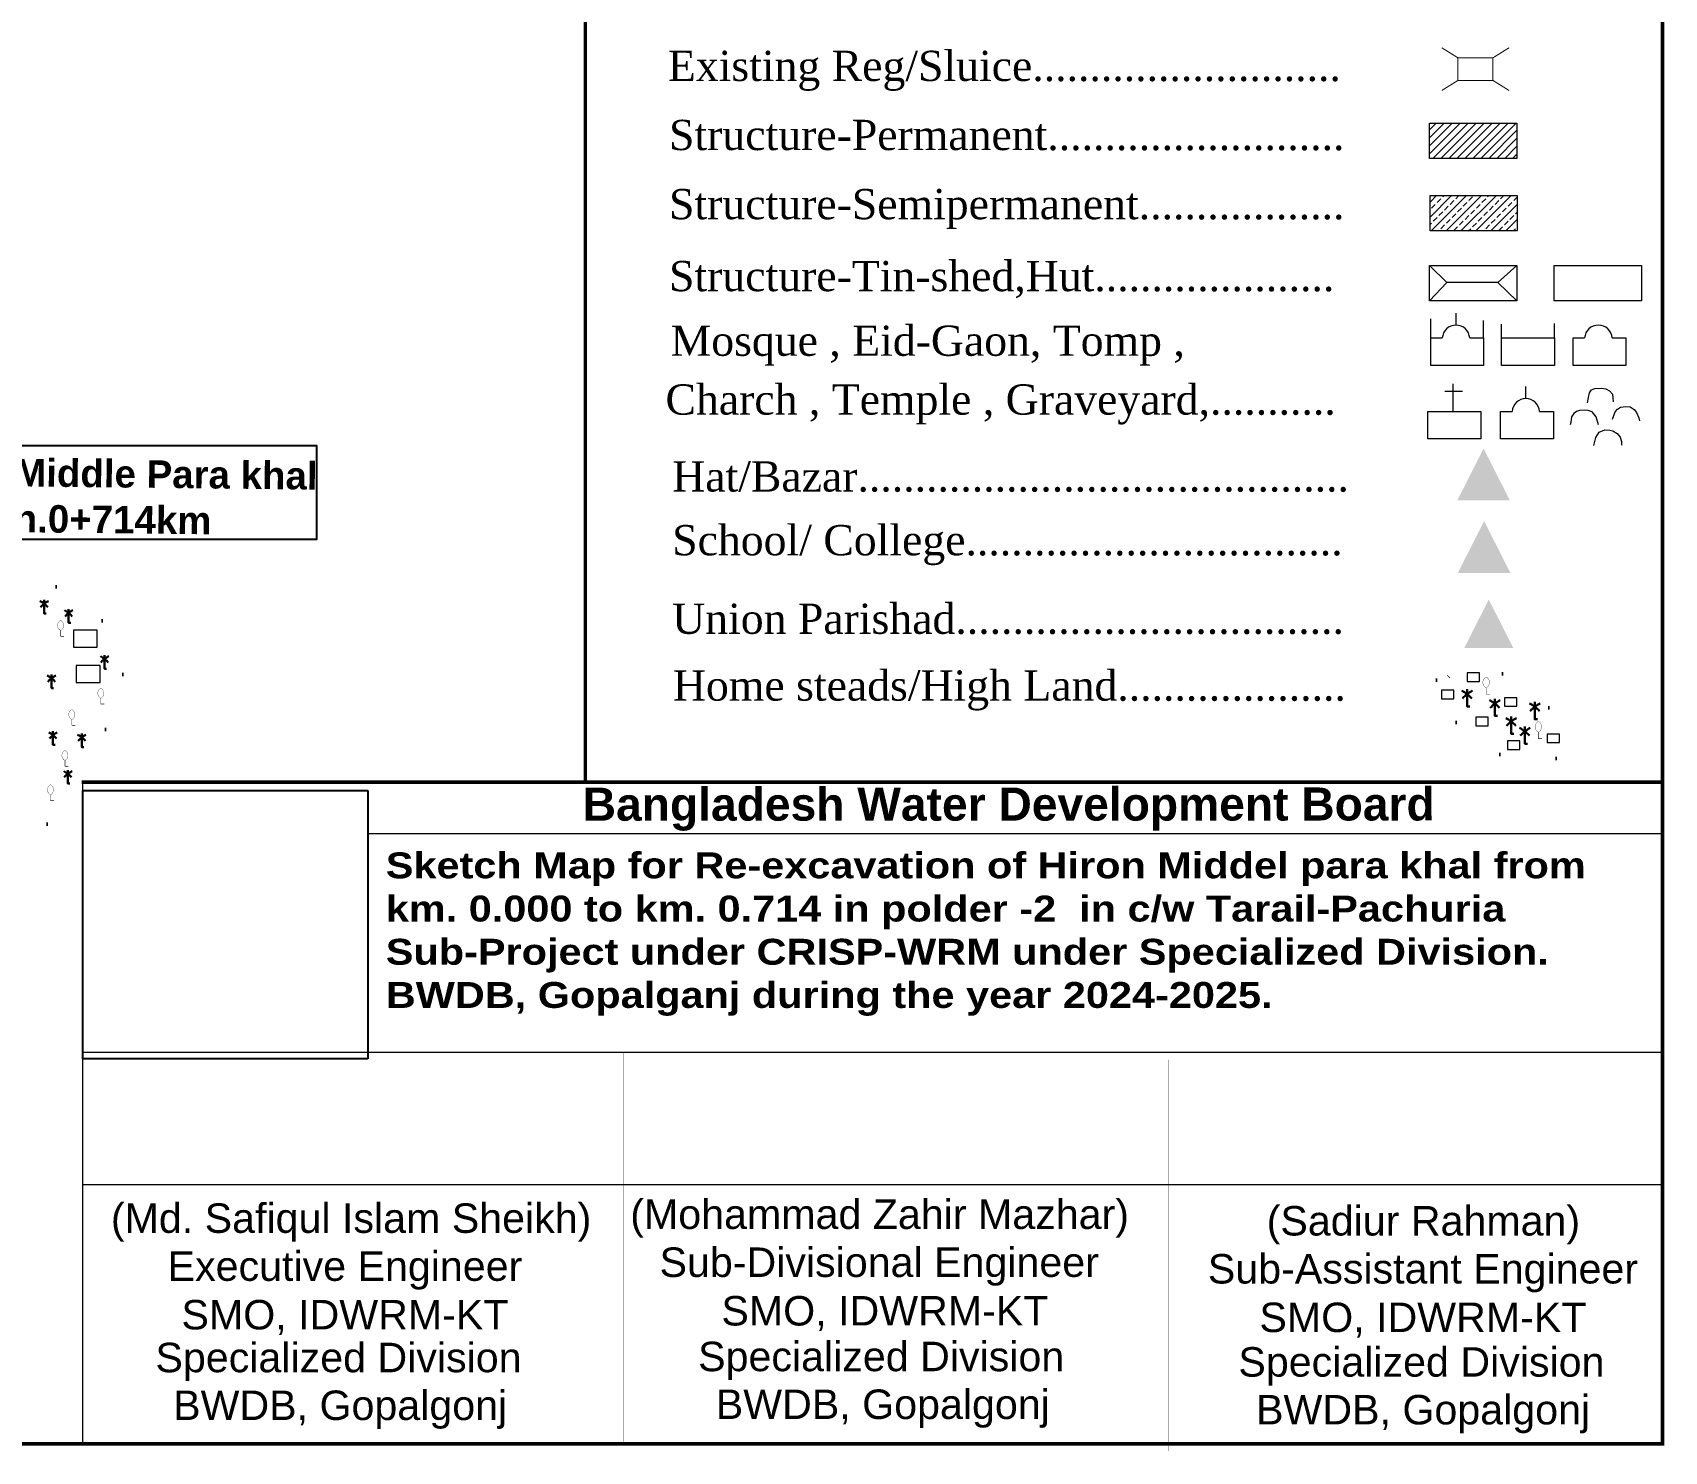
# Model space of a CAD drawing. Header units: millimetres. Extents: x 103 to 31322, y -126863 to -48.
# Drawn here: x 30756 to 31322, y -126863 to -126371 of the extents above; entities that cross this region are included whole.
import ezdxf
from ezdxf.enums import TextEntityAlignment as Align

# ---------------------------------------------------------------- set-up
doc = ezdxf.new("R2010")
doc.units = ezdxf.units.MM
doc.header["$MEASUREMENT"] = 0
for name, pattern in [('ACAD_ISO02W100', [15, 12, -3]), ('DOT2', [0.125, 0, -0.125]), ('PHANTOM2', [1.25, 0.625, -0.125, 0.125, -0.125, 0.125, -0.125])]:
    doc.linetypes.add(name, pattern=pattern)
for name, color, linetype, lineweight in [('Bazar', 97, 'Continuous', 15), ('Church', 170, 'Continuous', 9), ('Eid-Gah', 170, 'Continuous', 9), ('Existing Str', 7, 'PHANTOM2', 35), ('existing-profile', 5, 'ACAD_ISO02W100', 25), ('FRAM', 7, 'Continuous', 50), ('Graveyard', 40, 'Continuous', 9), ('HOUSE', 144, 'Continuous', 18), ('Mosque', 170, 'Continuous', 9), ('OUTLINE', 7, 'Continuous', 15), ('PL', 7, 'Continuous', 15), ('Temple', 170, 'Continuous', 9), ('Tomb', 170, 'Continuous', 9), ('Union', 7, 'Continuous', 15)]:
    doc.layers.add(name, color=color, linetype=linetype, lineweight=lineweight)
for name, color, linetype in [('boundary', 7, 'Continuous'), ('Home Stead', 151, 'Continuous'), ('Khal', 4, 'Continuous'), ('TEXT', 5, 'Continuous'), ('Trees', 77, 'Continuous')]:
    doc.layers.add(name, color=color, linetype=linetype)
doc.styles.add('333', font='')
doc.styles.add('AR', font='arial.ttf', dxfattribs={"height": 450})
doc.styles.add('b', font='times.ttf')
doc.styles.add('sum', font='arialbd.ttf')
doc.styles.get('333').set_extended_font_data('Arial Black')
picture_1 = doc.add_image_def('image1.png', size_in_pixel=(204, 192))

# ---------------------------------------------------------------- blocks, each defined once
blk = doc.blocks.new('A$C7FEE66E4')
at = {"layer": 'Trees', "linetype": 'Continuous', "const_width": 0.000142}
blk.add_lwpolyline([(0, 0.00001, 0.606435), (0, 0.00493, 0.606435)], format="xyb", close=True, dxfattribs=at)
at = {"layer": 'Trees', "linetype": 'Continuous', "const_width": 0.000252}
for points in [[(0, 0.00001), (0, -0.00287)], [(0, -0.00287), (0.00172, -0.00287)]]:
    blk.add_lwpolyline(points, dxfattribs=at)
blk = doc.blocks.new('A$C01DB3217')
at = {"layer": 'Trees', "color": 1, "lineweight": 30}
blk.add_lwpolyline([(0, 0.0028), (0, -0.00714), (0.00154, -0.00714)], dxfattribs=at)
for centre, start, end in [((-0.01201, -0.01535), 41.24911, 62.67823), ((0.01201, -0.01535), 117.32177, 138.75089)]:
    blk.add_arc(centre, 0.01949, start, end, dxfattribs=at)

msp = doc.modelspace()

# ---------------------------------------------------------------- hatches: boundary and pattern name
at = {"layer": 'Bazar'}
for color, points in [(256, [(31259.7, -126515.21), (31250.58, -126533.2), (31268.81, -126533.2)]), (5, [(31259.88, -126540.4), (31250.76, -126558.39), (31268.99, -126558.39)])]:
    msp.add_hatch(color=color, dxfattribs=at).paths.add_polyline_path(points)
at = {"layer": 'HOUSE'}
h = msp.add_hatch(dxfattribs=at)
h.set_pattern_fill('ANSI31', color=256, scale=15.670663, style=0)
h.set_pattern_definition([(45, (-1782514.6839, -6430174.248), (-1.38510399705, 1.38510399705), [])])
h.paths.add_polyline_path([(31271.26, -126414.5), (31271.26, -126402.22), (31240.97, -126402.22), (31240.97, -126414.5)])
h = msp.add_hatch(dxfattribs=at)
h.set_pattern_fill('ANSI33', color=256, scale=14.691246)
h.set_pattern_definition([(45, (-1804890.792, -6562268.551), (-2.5970699945, 2.5970699945), []), (45, (-1804888.195, -6562268.551), (-2.5970699945, 2.5970699945), [1.8364058043, -0.9182029022])])
h.paths.add_polyline_path([(31271.4, -126427.38), (31241.11, -126427.38), (31241.11, -126439.66), (31271.4, -126439.66)])
at = {"layer": 'Union'}
msp.add_hatch(color=0, dxfattribs=at).paths.add_polyline_path([(31261.49, -126567.66), (31252.98, -126584.46), (31270, -126584.46)])

# ---------------------------------------------------------------- linework, layer by layer
at = {"layer": 'boundary', "color": 0}
for points, const_width in [([(29956.78, -125887.87), (31321.83, -125887.87), (31321.83, -126860.9), (29956.78, -126860.9), (29956.78, -125887.87)], 1.25), ([(30947.84, -126631.09), (30947.84, -125887.87)], 1.21)]:
    msp.add_lwpolyline(points, dxfattribs=dict(at, const_width=const_width))
at = {"layer": 'Church', "linetype": 'Continuous'}
for points in [[(31252.37, -126495.44), (31246.22, -126495.44)], [(31252.37, -126495.44), (31246.22, -126495.44)], [(31249.1, -126502.32), (31249.1, -126492.75)], [(31249.1, -126502.32), (31249.1, -126492.75)]]:
    msp.add_lwpolyline(points, dxfattribs=at)
msp.add_lwpolyline([(31240.36, -126511.86), (31240.36, -126502.32), (31258.73, -126502.32), (31258.73, -126511.86), (31251.24, -126511.86), (31251.24, -126511.86), (31251.24, -126511.86), (31251.24, -126511.86), (31240.36, -126511.86)], close=True, dxfattribs=at)
msp.add_lwpolyline([(31240.36, -126511.86), (31240.36, -126502.32), (31258.73, -126502.32), (31258.73, -126511.86), (31251.24, -126511.86), (31251.24, -126511.86), (31251.24, -126511.86), (31251.24, -126511.86), (31240.36, -126511.86)], close=True, dxfattribs=at)
at = {"layer": 'Eid-Gah', "linetype": 'Continuous'}
for p, q in [((31265.91, -126476.82), (31265.91, -126472.05)), ((31265.91, -126476.82), (31265.91, -126472.05)), ((31284.29, -126476.82), (31284.29, -126471.74)), ((31284.29, -126476.82), (31284.29, -126471.74))]:
    msp.add_line(p, q, dxfattribs=at)
msp.add_lwpolyline([(31265.91, -126486.35), (31265.91, -126476.82), (31284.29, -126476.82), (31284.29, -126486.35), (31274.12, -126486.35), (31274.12, -126486.35), (31274.12, -126486.35), (31274.12, -126486.35), (31265.91, -126486.35)], close=True, dxfattribs=at)
msp.add_lwpolyline([(31265.91, -126486.35), (31265.91, -126476.82), (31284.29, -126476.82), (31284.29, -126486.35), (31274.12, -126486.35), (31274.12, -126486.35), (31274.12, -126486.35), (31274.12, -126486.35), (31265.91, -126486.35)], close=True, dxfattribs=at)
at = {"layer": 'Existing Str', "linetype": 'Continuous', "const_width": 0.364}
for points in [[(31245.16, -126376.03), (31250.77, -126379.53), (31262.95, -126379.53), (31268.56, -126376.03)], [(31250.77, -126387.39), (31250.77, -126379.53)], [(31262.95, -126387.39), (31262.95, -126379.53)], [(31245.16, -126390.89), (31250.77, -126387.39), (31262.95, -126387.39), (31268.56, -126390.89)]]:
    msp.add_lwpolyline(points, dxfattribs=at)
at = {"layer": 'FRAM', "linetype": 'Continuous', "const_width": 1.23}
msp.add_lwpolyline([(30773.27, -126631.09), (31321.83, -126631.09), (31321.83, -126631.09)], dxfattribs=at)
at = {"layer": 'Graveyard'}
for points in [[(31295.81, -126499.39), (31296.12, -126497.5), (31296.44, -126495.82), (31297.17, -126494.88), (31298.33, -126494.36), (31300.64, -126494.25), (31302.11, -126494.46), (31303.36, -126495.19), (31304.41, -126496.35), (31304.62, -126497.6), (31304.73, -126498.97)], [(31295.81, -126499.39), (31296.12, -126497.5), (31296.44, -126495.82), (31297.17, -126494.88), (31298.33, -126494.36), (31300.64, -126494.25), (31302.11, -126494.46), (31303.36, -126495.19), (31304.41, -126496.35), (31304.62, -126497.6), (31304.73, -126498.97)], [(31299.59, -126506.93), (31298.75, -126504.21), (31297.38, -126502.43), (31296.02, -126502.01), (31294.76, -126501.9), (31292.97, -126502.01), (31291.93, -126502.32), (31290.98, -126503.05), (31290.25, -126504.21), (31289.93, -126506.2), (31289.72, -126506.93)], [(31299.59, -126506.93), (31298.75, -126504.21), (31297.38, -126502.43), (31296.02, -126502.01), (31294.76, -126501.9), (31292.97, -126502.01), (31291.93, -126502.32), (31290.98, -126503.05), (31290.25, -126504.21), (31289.93, -126506.2), (31289.72, -126506.93)], [(31304.41, -126505.05), (31305.36, -126502.43), (31306.2, -126501.59), (31307.25, -126500.85), (31309.03, -126500.64), (31310.61, -126500.75), (31311.97, -126501.69), (31312.81, -126502.74), (31313.54, -126504.52), (31313.86, -126505.57)], [(31304.41, -126505.05), (31305.36, -126502.43), (31306.2, -126501.59), (31307.25, -126500.85), (31309.03, -126500.64), (31310.61, -126500.75), (31311.97, -126501.69), (31312.81, -126502.74), (31313.54, -126504.52), (31313.86, -126505.57)], [(31297.91, -126514.16), (31298.64, -126511.33), (31299.8, -126509.55), (31301.79, -126508.71), (31303.57, -126508.82), (31304.62, -126509.03), (31306.09, -126509.97), (31307.14, -126511.23), (31307.56, -126512.8), (31307.56, -126514.06)], [(31297.91, -126514.16), (31298.64, -126511.33), (31299.8, -126509.55), (31301.79, -126508.71), (31303.57, -126508.82), (31304.62, -126509.03), (31306.09, -126509.97), (31307.14, -126511.23), (31307.56, -126512.8), (31307.56, -126514.06)]]:
    msp.add_lwpolyline(points, dxfattribs=at)
at = {"layer": 'Home Stead', "color": 7, "linetype": 'DOT2', "lineweight": 50, "ltscale": 159.474072, "flags": 128}
for points in [[(30653.22, -126637.12), (30676.46, -126659.01), (30710.88, -126663.92), (30735.92, -126656.78), (30767.21, -126642.93), (30779.27, -126619.25), (30787.32, -126593.35), (30779.72, -126574.14), (30760.5, -126560.74), (30685.85, -126541.53), (30660.82, -126545.55), (30633.55, -126563.86), (30624.88, -126580.08), (30646.61, -126619.84), (30653.22, -126637.12)], [(31243.3, -126595.68), (31240.28, -126600.33), (31243.67, -126605.98), (31248.23, -126608.8), (31252.07, -126611.94), (31255.36, -126615.35), (31258.94, -126616.01), (31261.16, -126616.09), (31264.34, -126621.1), (31269.42, -126623.13), (31277.84, -126624.31), (31285.52, -126622.78), (31287.67, -126616.16), (31285.01, -126608.17), (31281.34, -126604.17), (31275.69, -126601.05), (31265.56, -126592.98), (31253.24, -126590.93), (31248.49, -126594.17), (31243.3, -126595.68)]]:
    msp.add_lwpolyline(points, dxfattribs=at)
at = {"layer": 'HOUSE'}
for points in [[(31240.97, -126402.22), (31271.26, -126402.22), (31271.26, -126414.5), (31240.97, -126414.5)], [(31240.97, -126402.22), (31271.26, -126402.22), (31271.26, -126414.5), (31240.97, -126414.5)], [(31241.11, -126427.38), (31271.4, -126427.38), (31271.4, -126439.66), (31241.11, -126439.66)], [(31241.11, -126427.38), (31271.4, -126427.38), (31271.4, -126439.66), (31241.11, -126439.66)]]:
    msp.add_lwpolyline(points, close=True, dxfattribs=at)
at = {"layer": 'HOUSE', "linetype": 'Continuous'}
for points in [[(31240.88, -126451.66), (31271.18, -126451.66), (31271.18, -126463.94), (31240.88, -126463.94)], [(31240.88, -126451.66), (31271.18, -126451.66), (31271.18, -126463.94), (31240.88, -126463.94)], [(31284.23, -126451.66), (31314.52, -126451.66), (31314.52, -126463.94), (31284.23, -126463.94)], [(31284.23, -126451.66), (31314.52, -126451.66), (31314.52, -126463.94), (31284.23, -126463.94)]]:
    msp.add_lwpolyline(points, close=True, dxfattribs=at)
for points in [[(31271.18, -126451.66), (31264.66, -126457.51), (31246.97, -126457.51), (31240.88, -126451.66)], [(31271.18, -126451.66), (31264.66, -126457.51), (31246.97, -126457.51), (31240.88, -126451.66)], [(31246.97, -126457.51), (31240.88, -126463.94)], [(31246.97, -126457.51), (31240.88, -126463.94)], [(31264.66, -126457.51), (31271.18, -126463.94)], [(31264.66, -126457.51), (31271.18, -126463.94)]]:
    msp.add_lwpolyline(points, dxfattribs=at)
at = {"layer": 'HOUSE'}
for points in [[(30770.13, -126584.14), (30778.42, -126584.14), (30778.42, -126578.34), (30770.13, -126578.34), (30770.13, -126584.14)], [(30771.06, -126596.43), (30779.35, -126596.43), (30779.35, -126590.62), (30771.06, -126590.62), (30771.06, -126596.43)], [(31253.99, -126596.1), (31258.24, -126596.1), (31258.24, -126593.12), (31253.99, -126593.12), (31253.99, -126596.1)], [(31245.1, -126602.14), (31249.36, -126602.14), (31249.36, -126599.16), (31245.1, -126599.16), (31245.1, -126602.14)], [(31266.97, -126604.73), (31271.23, -126604.73), (31271.23, -126601.75), (31266.97, -126601.75), (31266.97, -126604.73)], [(31257.03, -126611.54), (31261.29, -126611.54), (31261.29, -126608.56), (31257.03, -126608.56), (31257.03, -126611.54)], [(31268, -126619.76), (31272.26, -126619.76), (31272.26, -126616.78), (31268, -126616.78), (31268, -126619.76)], [(31281.82, -126617.35), (31286.07, -126617.35), (31286.07, -126614.37), (31281.82, -126614.37), (31281.82, -126617.35)]]:
    msp.add_lwpolyline(points, dxfattribs=at)
at = {"layer": 'Mosque', "linetype": 'Continuous'}
for p, q in [((31250.12, -126472.36), (31250.12, -126468.18)), ((31250.12, -126472.36), (31250.12, -126468.18)), ((31241.33, -126476.82), (31241.33, -126470.21)), ((31241.33, -126476.82), (31241.33, -126470.21)), ((31259.71, -126476.82), (31259.71, -126470.76)), ((31259.71, -126476.82), (31259.71, -126470.76))]:
    msp.add_line(p, q, dxfattribs=at)
for points in [[(31254.89, -126476.82), (31259.71, -126476.82), (31259.71, -126486.35), (31252.25, -126486.35), (31252.25, -126486.35), (31249.54, -126486.35), (31249.54, -126486.35), (31241.33, -126486.35), (31241.33, -126476.82), (31245.34, -126476.82)], [(31254.89, -126476.82), (31259.71, -126476.82), (31259.71, -126486.35), (31249.54, -126486.35), (31249.54, -126486.35), (31249.54, -126486.35), (31249.54, -126486.35), (31241.33, -126486.35), (31241.33, -126476.82), (31245.34, -126476.82)]]:
    msp.add_lwpolyline(points, dxfattribs=at)
msp.add_arc((31250.12, -126477.15), 4.78, 3.9267, 176.0733, dxfattribs=at)
msp.add_arc((31250.12, -126477.15), 4.78, 3.9267, 176.0733, dxfattribs=at)
at = {"layer": 'PL'}
for p, q in [((30773.24, -126631.09), (30773.24, -126860.9)), ((31321.83, -126631.09), (31321.83, -126860.9)), ((31321.83, -126649.03), (30872.31, -126649.03)), ((31322.16, -126724.95), (30773.6, -126724.95)), ((31321.83, -126770.94), (30773.27, -126770.94))]:
    msp.add_line(p, q, dxfattribs=at)
at = {"layer": 'PL', "const_width": 0.137}
for points in [[(30961.02, -126724.95), (30961.02, -126860.81)], [(31150.18, -126727.45), (31150.18, -126863.4)]]:
    msp.add_lwpolyline(points, dxfattribs=at)
at = {"layer": 'Temple', "linetype": 'Continuous'}
msp.add_line((31274.37, -126497.87), (31274.37, -126493.68), dxfattribs=at)
msp.add_line((31274.37, -126497.87), (31274.37, -126493.68), dxfattribs=at)
msp.add_lwpolyline([(31279.14, -126502.32), (31283.96, -126502.32), (31283.96, -126511.86), (31273.79, -126511.86), (31273.79, -126511.86), (31273.79, -126511.86), (31273.79, -126511.86), (31265.58, -126511.86), (31265.58, -126502.32), (31269.6, -126502.32)], dxfattribs=at)
msp.add_lwpolyline([(31279.14, -126502.32), (31283.96, -126502.32), (31283.96, -126511.86), (31273.79, -126511.86), (31273.79, -126511.86), (31273.79, -126511.86), (31273.79, -126511.86), (31265.58, -126511.86), (31265.58, -126502.32), (31269.6, -126502.32)], dxfattribs=at)
msp.add_arc((31274.37, -126502.65), 4.78, 3.9267, 176.0733, dxfattribs=at)
msp.add_arc((31274.37, -126502.65), 4.78, 3.9267, 176.0733, dxfattribs=at)
at = {"layer": 'TEXT', "color": 7}
msp.add_lwpolyline([(30734.68, -126546.85), (30623.77, -126619.79), (30709.16, -126546.85), (30709.16, -126514.15), (30854.54, -126514.15), (30854.54, -126546.85)], close=True, dxfattribs=at)
at = {"layer": 'Tomb', "linetype": 'Continuous'}
msp.add_lwpolyline([(31304.31, -126476.82), (31309.13, -126476.82), (31309.13, -126486.35), (31298.96, -126486.35), (31298.96, -126486.35), (31298.96, -126486.35), (31298.96, -126486.35), (31290.75, -126486.35), (31290.75, -126476.82), (31294.77, -126476.82)], dxfattribs=at)
msp.add_arc((31299.54, -126477.15), 4.78, 3.9267, 176.0733, dxfattribs=at)
msp.add_arc((31299.54, -126477.15), 4.78, 3.9267, 176.0733, dxfattribs=at)

# ---------------------------------------------------------------- block references
at = {"layer": 'Trees', "ltscale": 0.1}
for p, xscale, yscale, zscale in [((30759.96, -126569.11), 474.0691434872497, 474.069143487257, 474.0691434872481), ((30768.45, -126572.33), 474.0691434872497, 474.069143487257, 474.0691434872481), ((30780.92, -126588.31), 474.0691434872497, 474.069143487257, 474.0691434872481), ((30762.51, -126595.01), 474.0691434872497, 474.069143487257, 474.0691434872481), ((31253.97, -126600.46), 602.8894322315391, 602.8894322315173, 602.8894322315381), ((31263.61, -126603.78), 602.8894322315391, 602.8894322315173, 602.8894322315381), ((31277.48, -126604.91), 602.8894322315391, 602.8894322315173, 602.8894322315381), ((31269.28, -126610), 602.8894322315391, 602.8894322315173, 602.8894322315381), ((30763.02, -126614.72), 474.0691434872497, 474.069143487257, 474.0691434872481), ((30773.03, -126615.53), 474.0691434872497, 474.069143487257, 474.0691434872481), ((31274.03, -126613.41), 602.8894322315391, 602.8894322315173, 602.8894322315381), ((30768.19, -126628.2), 474.0691434872497, 474.069143487257, 474.0691434872481)]:
    msp.add_blockref('A$C01DB3217', p, dxfattribs=dict(at, xscale=xscale, yscale=yscale, zscale=zscale))
at = {"layer": 'Trees', "linetype": 'DOT2', "ltscale": 0.2}
for p, xscale, yscale, zscale in [((30765.67, -126578.39), 706.9243480369623, 706.9243480369623, 706.9243480369598), ((30779.63, -126601.93), 706.9243480369623, 706.9243480369623, 706.9243480369598), ((31260.58, -126598.32), 764.5336764340027, 764.5336764341337, 764.5336764340112), ((30769.57, -126609.34), 706.9243480369623, 706.9243480369623, 706.9243480369598), ((31278.69, -126613.75), 764.5336764340027, 764.5336764341337, 764.5336764340112), ((30767.18, -126623.54), 706.9243480369623, 706.9243480369623, 706.9243480369598), ((30762.15, -126635.47), 706.9243480369623, 706.9243480369623, 706.9243480369598)]:
    msp.add_blockref('A$C7FEE66E4', p, dxfattribs=dict(at, xscale=xscale, yscale=yscale, zscale=zscale))

# ---------------------------------------------------------------- texts
at = {"layer": 'FRAM', "linetype": 'Continuous', "lineweight": -3, "style": 'AR'}
for s, p in [('(Mohammad Zahir Mazhar)      ', (31061.93, -126786.23)), ('(Md. Safiqul Islam Sheikh)   ', (30872.49, -126787.59)), ('Sub-Divisional Engineer       ', (31063.76, -126802.9)), ('Executive Engineer     ', (30874.32, -126804.26)), ('SMO, IDWRM-KT      ', (31063.76, -126819.76)), ('SMO, IDWRM-KT     ', (30874.32, -126821.12)), ('Specialized Division     ', (30872.08, -126835.99)), ('Specialized Division     ', (31060.48, -126835.63)), ('BWDB, Gopalgonj     ', (30872.65, -126852.58)), ('BWDB, Gopalgonj     ', (31061.05, -126852.22))]:
    msp.add_text(s, height=10.2319, dxfattribs=at).set_placement(p, align=Align.CENTER)
at = {"layer": 'FRAM', "linetype": 'Continuous', "style": 'AR'}
for s, p in [('(Sadiur Rahman)     ', (31248.73, -126788.51)), ('Sub-Assistant Engineer      ', (31250.55, -126805.18)), ('SMO, IDWRM-KT      ', (31250.55, -126822.04)), ('Specialized Division     ', (31248.04, -126837.52)), ('BWDB, Gopalgonj     ', (31248.61, -126854.11))]:
    msp.add_text(s, height=10.2319, dxfattribs=at).set_placement(p, align=Align.CENTER)
at = {"layer": 'Khal', "lineweight": 25, "insert": (30878.57, -126655.47), "char_height": 9, "width": 439.2147, "attachment_point": 1, "style": '333'}
msp.add_mtext('{\\C0;Sketch Map for Re-excavation of Hiron Middel para khal from km. 0.000 to km. 0.714 in polder -2  in c/w Tarail-Pachuria Sub-Project under CRISP-WRM under Specialized Division. BWDB, Gopalganj during the year 2024-2025.}', dxfattribs=at)
at = {"layer": 'OUTLINE', "ltscale": 0.1, "style": 'b'}
for s, p in [(' Existing Reg/Sluice...........................', (30972.53, -126387.58)), ('Structure-Permanent..........................', (30976.9, -126411.57)), ('Structure-Semipermanent..................', (30976.9, -126435.58)), ('Structure-Tin-shed,Hut.....................', (30976.9, -126460.57)), ('Mosque , Eid-Gaon, Tomp ,', (30977.45, -126483.02)), ('Charch , Temple , Graveyard,........... ', (30975.67, -126503.44)), ('Home steads/High Land....................', (30978.26, -126602.76))]:
    msp.add_text(s, height=10.5078, dxfattribs=at).set_placement(p)
at = {"layer": 'OUTLINE', "ltscale": 0.1, "char_height": 10.5078, "width": 490.2857, "attachment_point": 1, "style": 'b'}
for s, insert in [('Hat/Bazar...........................................', (30978, -126519.64)), ('School/ College.................................', (30978, -126541.78)), ('Union Parishad..................................', (30978, -126569.06))]:
    msp.add_mtext(s, dxfattribs=dict(at, insert=insert))
at = {"layer": 'TEXT', "color": 7, "style": 'sum'}
msp.add_text('Bangladesh Water Development Board', height=11.4786, rotation=0.0165, dxfattribs=at).set_placement((31094.83, -126644.43), align=Align.CENTER)
at = {"layer": 'TEXT', "color": 7, "insert": (30711.06, -126518.37), "char_height": 9.5555, "width": 184.97, "attachment_point": 1, "rotation": 359.3803, "style": 'sum'}
msp.add_mtext('Hiron Middle Para khal\\PEnd Ch.0+714km', dxfattribs=at)

# ---------------------------------------------------------------- pictures from other files: only their frames are drawn
at = {"layer": 'existing-profile', "color": 1, "linetype": 'ByBlock'}
image = msp.add_image(picture_1, insert=(30773.34, -126727.15), size_in_units=(98.97, 93.15), dxfattribs=at)
image.dxf.flags = 7

doc.saveas('drawing.dxf')
